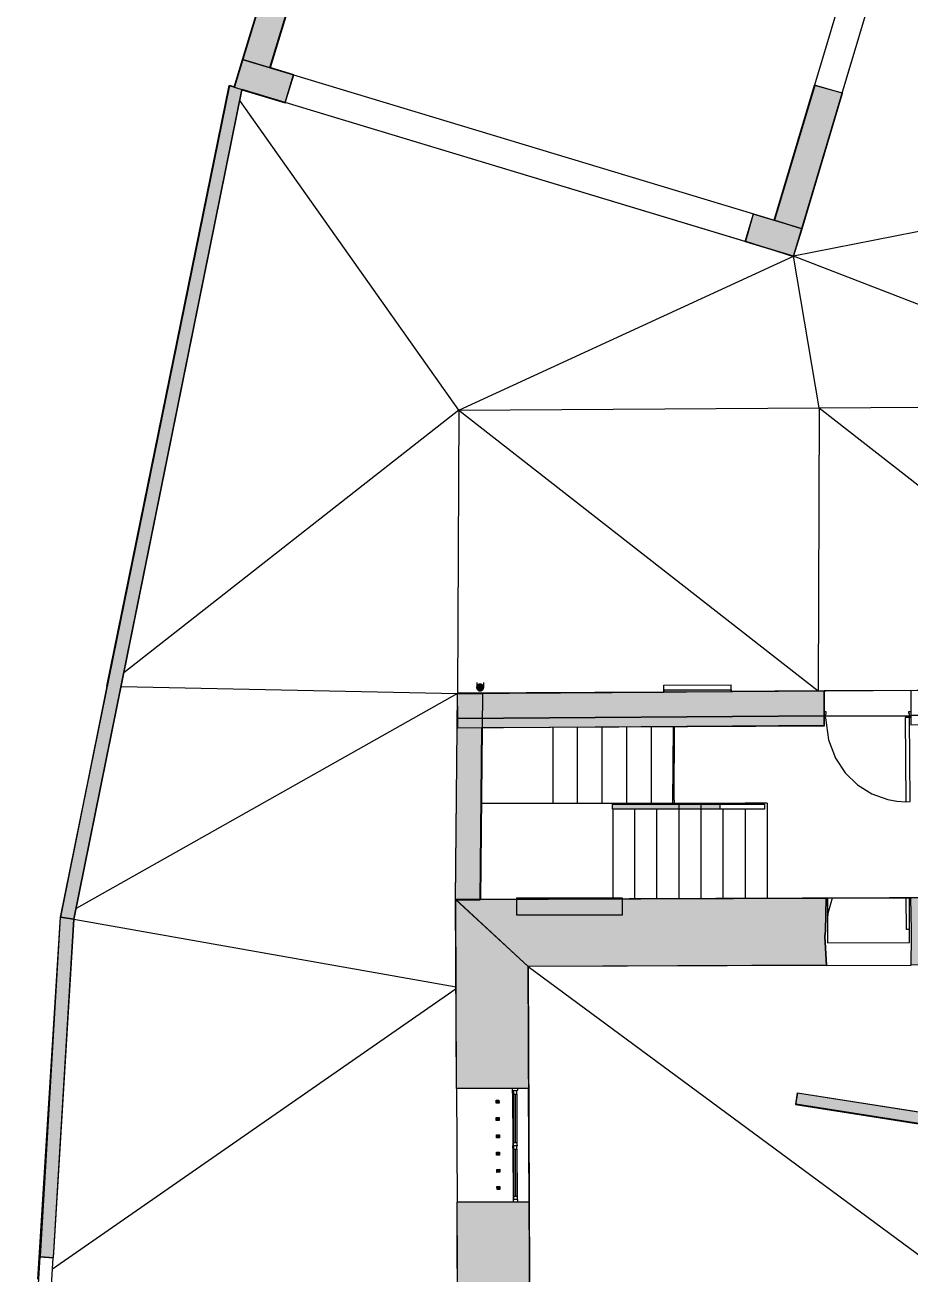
# Model space of a CAD drawing. Header units: metres. Extents: x 198 to 422, y -266 to 93.
# Drawn here: x 198.2 to 290.3, y -188 to -58.1 of the extents above; entities that cross this region are included whole.
import ezdxf

# ---------------------------------------------------------------- set-up
doc = ezdxf.new("R2010")
doc.units = ezdxf.units.M

# ---------------------------------------------------------------- blocks, each defined once
blk = doc.blocks.new('3bfCSta7v96Oe5y87Bpsg2d51ea452-9067-4e92-a467-0ce9e6356cac')
for points in [[(0.064, 5.846), (0.064, 5.897)], [(-26.912, 4.718), (-26.981, -3.245)], [(0, 0), (0, 0.004)]]:
    blk.add_lwpolyline(points)
blk = doc.blocks.new('1K8$FBnuLA2vz14gFGvNwX6b78e783-92cf-4000-9075-432dbcb94ccb')
for points in [[(-7.532, 6.973), (31.008, 7.112)], [(0, 0), (-7.532, 6.973)], [(30.95, 3.708), (31.008, 7.112)], [(31.147, 7.113), (31.008, 7.112)], [(31.147, 7.113), (31.164, 2.453)], [(39.704, 2.484), (39.687, 7.144)], [(39.835, 7.144), (39.687, 7.144)], [(30.892, 3.109), (30.95, 3.708)], [(31.042, 0.113), (30.892, 3.109)], [(31.164, 2.453), (39.704, 2.484)], [(31.042, 0.113), (0, 0)], [(31.042, 0.113), (39.852, 0.144)]]:
    blk.add_lwpolyline(points)
blk = doc.blocks.new('36bMtMMcPBphSFe_McEmtX9d4dda0f-37a5-421d-8c42-676a0797c952')
for points in [[(-0.208, 45.328), (7.324, 38.355)], [(-0.208, 45.328), (-0.208, 45.328)], [(-0.118, 25.653), (-0.208, 45.328)], [(7.324, 38.355), (7.382, 25.687)], [(-0.118, 25.653), (7.382, 25.687)], [(-0.118, 25.653), (-0.064, 13.833)], [(7.436, 13.867), (7.382, 25.687)], [(7.436, 13.867), (-0.064, 13.833)], [(0, 0), (-0.064, 13.833)], [(7.436, 13.867), (7.603, -22.446)], [(0, 0), (1.636, 0.008)], [(0, 0), (0.038, -8.32)], [(1.636, 0.008), (1.674, -8.312)], [(1.674, -8.312), (0.038, -8.32)], [(0.103, -22.481), (0.038, -8.32)], [(0.103, -22.481), (7.603, -22.446)], [(0.103, -22.481), (0.184, -40.061)], [(7.683, -40.026), (7.603, -22.446)], [(7.683, -40.026), (0.184, -40.061)], [(0.255, -55.629), (0.184, -40.061)], [(7.683, -40.026), (7.713, -46.519)], [(7.713, -46.519), (0.255, -55.629)]]:
    blk.add_lwpolyline(points)
blk = doc.blocks.new('2ldX5XMsDBZO4LeEoGcePS7758aef0-71b8-41f3-8053-1701b88290f6')
for points in [[(-52.447, 15.8598), (-38.895, 60.301)], [(-50.011, 15.1233), (-2.165, 0.6547)], [(0, 0), (0, 0)]]:
    blk.add_lwpolyline(points)
blk = doc.blocks.new('2u6Rn9qjHAvRcMFbBlaeb8d6e7cc9f-987a-4e93-a1e2-e146367db06b')
for points in [[(-13.379, -149.6591), (-8.204, -132.302)], [(-85.698, -197.2463), (-72.977, -134.7711)], [(-72.977, -134.7711), (-72.977, -134.7711)], [(-72.977, -134.7711), (-72.977, -134.7711)], [(-49.087, -168.5576), (-71.867, -136.3412)], [(-14.236, -152.5341), (-71.631, -135.1781)], [(25.959, -144.6196), (-14.236, -152.5341)], [(-49.087, -168.5576), (-14.236, -152.5341)], [(-14.236, -152.5341), (-14.235, -152.5295)], [(-11.564, -168.3081), (-14.236, -152.5341)], [(25.959, -168.0586), (-14.236, -152.5341)], [(-49.087, -168.5576), (-83.929, -195.8603)], [(-49.087, -168.5576), (-49.218, -197.9983)], [(-49.087, -168.5576), (-11.564, -168.3081)], [(-49.087, -168.5576), (-11.695, -197.7493)], [(-11.564, -168.3081), (-11.695, -197.7493)], [(-11.564, -168.3081), (25.959, -168.0586)], [(-11.564, -168.3081), (25.828, -197.4993)], [(-85.698, -197.2463), (-90.511, -221.2893)], [(-85.627, -197.1913), (-85.698, -197.2463)], [(-85.698, -197.2463), (-85.639, -197.2473)], [(-84.216, -197.2763), (-49.218, -197.9983)], [(-49.218, -197.9983), (-88.898, -220.3793)], [(-49.218, -197.9983), (-49.218, -197.9983)], [(-49.204, -197.9983), (-27.749, -197.8563)], [(-27.749, -197.8563), (-49.204, -197.9983)], [(-20.737, -197.8093), (8.845, -197.6123)], [(-11.695, -197.7493), (-20.737, -197.8093)], [(-11.695, -197.7493), (8.845, -197.6123)], [(-92.864, -258.9373), (-90.511, -221.2893)], [(-90.511, -221.2893), (-90.511, -221.2893)], [(-90.511, -221.2893), (-90.511, -221.2893)], [(-90.511, -221.2893), (-90.511, -221.2893)], [(-49.359, -228.5553), (-89.123, -221.5343)], [(-49.359, -228.7393), (-91.339, -257.8783)]]:
    blk.add_lwpolyline(points)
blk = doc.blocks.new('0yS73T42j5ZR7EImkDESR3f24d535b-6cc6-41a8-a9c7-49be4c35a428')
for points in [[(-1.663, -0.011), (0, 0)], [(0, 0), (0.006, -1)], [(-48.818, -0.324), (-10.693, -0.071)], [(-48.811, -1.324), (-48.818, -0.324)], [(-10.687, -1.071), (-48.811, -1.324)], [(-10.687, -1.071), (-10.693, -0.071)], [(-1.663, -0.011), (-1.657, -1.011)], [(0.006, -1), (-1.657, -1.011)]]:
    blk.add_lwpolyline(points)
blk = doc.blocks.new('02K7I2PIX7q8VYvkQnlx0N7f77625c-1d2c-4e66-8da7-279ccf04a2f4')
for points in [[(0.062, 0.025), (-0.029, -0.016)], [(-0.009, -0.007), (0, 0)], [(0, 0), (0.016, 0.004)], [(0.161, 0.039), (0.062, 0.025)], [(0.259, 0.025), (0.161, 0.039)], [(0.35, -0.016), (0.259, 0.025)], [(0.284, 0.014), (0.299, 0.01)], [(0.299, 0.01), (0.315, -0.001)], [(-0.158, -0.166), (-0.186, -0.261)], [(-0.186, -0.261), (-0.186, -0.361)], [(-0.186, -0.263), (-0.186, -0.262)], [(-0.186, -0.307), (-0.186, -0.263)], [(-0.186, -0.361), (-0.158, -0.456)], [(-0.186, -0.363), (-0.186, -0.362)], [(-0.183, -0.37), (-0.186, -0.363)], [(-0.104, -0.082), (-0.158, -0.166)], [(-0.158, -0.456), (-0.104, -0.54)], [(-0.148, -0.476), (-0.151, -0.467)], [(-0.135, -0.491), (-0.148, -0.476)], [(-0.131, -0.124), (-0.125, -0.109)], [(-0.125, -0.109), (-0.116, -0.101)], [(-0.029, -0.016), (-0.104, -0.082)], [(-0.104, -0.54), (-0.029, -0.605)], [(-0.056, -0.586), (-0.068, -0.571)], [(-0.046, -0.591), (-0.056, -0.586)], [(-0.029, -0.605), (0.062, -0.647)], [(0.062, -0.647), (0.161, -0.661)], [(0.101, -0.656), (0.09, -0.651)], [(0.115, -0.654), (0.101, -0.656)], [(0.161, -0.661), (0.259, -0.647)], [(0.259, -0.647), (0.35, -0.605)], [(0.288, -0.637), (0.279, -0.638)], [(0.299, -0.629), (0.288, -0.637)], [(0.425, -0.082), (0.35, -0.016)], [(0.35, -0.605), (0.425, -0.54)], [(0.401, -0.061), (0.415, -0.071)], [(0.415, -0.071), (0.42, -0.077)], [(0.479, -0.166), (0.425, -0.082)], [(0.425, -0.54), (0.479, -0.456)], [(0.441, -0.521), (0.435, -0.525)], [(0.459, -0.487), (0.441, -0.521)], [(0.445, -0.113), (0.471, -0.149)], [(0.471, -0.149), (0.474, -0.158)], [(0.507, -0.261), (0.479, -0.166)], [(0.479, -0.456), (0.507, -0.361)], [(0.488, -0.435), (0.482, -0.445)], [(0.497, -0.396), (0.488, -0.435)], [(0.49, -0.201), (0.504, -0.241)], [(0.504, -0.241), (0.504, -0.251)], [(0.507, -0.361), (0.507, -0.261)], [(0.507, -0.299), (0.509, -0.339)], [(0.509, -0.339), (0.507, -0.35)]]:
    blk.add_lwpolyline(points)
blk = doc.blocks.new('3SYlZvpxX2kvZD_Jk4svngbbadaf7d-5ea8-46d1-ba34-9a9288293ea4')
for points in [[(-3.544, -35.146), (-1.391, 0.182)], [(0, 0), (-2.147, -35.231)], [(-1.391, 0.182), (0, 0)], [(-3.544, -35.146), (-5.093, -60.563)], [(-3.696, -60.648), (-2.147, -35.231)], [(-3.544, -35.146), (-2.147, -35.231)], [(-5.093, -60.563), (-3.696, -60.648)]]:
    blk.add_lwpolyline(points)
blk = doc.blocks.new('0vPQ$sfxfDJxDq_wtpqpUL7968a2d7-8a38-4765-9e75-a17f1886d290')
for points in [[(-17.534, -86.5182), (0, 0)], [(0, 0), (1.346, -0.407)], [(1.346, -0.407), (-16.143, -86.7002)], [(-16.143, -86.7002), (-17.534, -86.5182)]]:
    blk.add_lwpolyline(points)
blk = doc.blocks.new('07Wj3kVO96HQ_KQfX4cyAt832d1f69-6557-428f-bcb1-7cfa2623ce1a')
for points in [[(-53.16, 16.0755), (-52.292, 18.947)], [(-52.292, 18.947), (-46.978, 17.3402)], [(-47.847, 14.4686), (-46.978, 17.3402)], [(-53.16, 16.0755), (-47.847, 14.4686)], [(0, 0), (-47.847, 14.4686)], [(0, 0), (0.868, 2.8716)], [(0.868, 2.8716), (5.916, 1.3451)], [(5.048, -1.5265), (5.916, 1.3451)], [(0, 0), (5.048, -1.5265)]]:
    blk.add_lwpolyline(points)
blk = doc.blocks.new('0kKrY$BWP9rRsiO30lr7MU7e0881ac-f36a-43cd-afbe-1bda77a22976')
for points in [[(-42.035, -137.848), (0, 0)], [(0, 0), (2.872, -0.8673)], [(2.872, -0.8673), (-39.164, -138.7163)], [(-39.164, -138.7163), (-42.035, -137.848)]]:
    blk.add_lwpolyline(points)
blk = doc.blocks.new('12uoOI4ab2RfdnZUsxVkGm8d4393f6-a300-4244-afce-6368a9b68a57')
for points in [[(-5.663, -18.9934), (0, 0)], [(0, 0), (2.872, -0.8673)], [(2.872, -0.8673), (-2.788, -19.8505)], [(-5.663, -18.9934), (-9.093, -30.5006)], [(-5.663, -18.9934), (-2.788, -19.8505)], [(-12.128, -40.6785), (-9.093, -30.5006)], [(-6.218, -31.3578), (-9.093, -30.5006)], [(-6.218, -31.3578), (-9.253, -41.5356)], [(-12.128, -40.6785), (-16.039, -53.79669)], [(-13.164, -54.65381), (-9.253, -41.5356)], [(-12.128, -40.6785), (-9.253, -41.5356)], [(-18.223, -61.12361), (-16.039, -53.79669)], [(-13.164, -54.65381), (-16.039, -53.79669)], [(-13.164, -54.65381), (-15.348, -61.98073)], [(-18.223, -61.12361), (-22.134, -74.2418)], [(-19.259, -75.0989), (-15.348, -61.98073)], [(-18.223, -61.12361), (-15.348, -61.98073)], [(-28.075, -94.1689), (-22.134, -74.2418)], [(-19.259, -75.0989), (-25.2, -95.026)], [(-19.259, -75.0989), (-22.134, -74.2418)], [(-28.075, -94.1689), (-31.986, -107.2871)], [(-28.075, -94.1689), (-25.2, -95.026)], [(-29.111, -108.1442), (-25.2, -95.026)], [(-33.524, -112.4454), (-31.986, -107.2871)], [(-29.111, -108.1442), (-31.986, -107.2871)], [(-29.111, -108.1442), (-30.649, -113.3025)], [(-33.524, -112.4454), (-36.986, -124.059)], [(-33.524, -112.4454), (-30.649, -113.3025)], [(-34.111, -124.9161), (-30.649, -113.3025)], [(-41.181, -138.1283), (-36.986, -124.059)], [(-34.111, -124.9161), (-36.986, -124.059)], [(-34.111, -124.9161), (-38.309, -138.9967)], [(-38.309, -138.9967), (-41.181, -138.1283)]]:
    blk.add_lwpolyline(points)
blk = doc.blocks.new('3Boa4J2FT3QOCc8GNCz1Cl4e4629e8-bebe-4ae5-b961-5a60677612f4')
for points in [[(0, 0), (0, -0.504)], [(-0.7, -0.001), (-0.7, -0.504)], [(-0.697, -0.468), (-0.7, -0.504)], [(-0.7, -0.504), (-0.699, -0.532)], [(-0.699, -0.532), (-0.697, -0.543)], [(-0.693, -0.434), (-0.695, -0.447)], [(-0.679, -0.394), (-0.693, -0.434)], [(-0.686, -0.589), (-0.678, -0.628)], [(-0.678, -0.628), (-0.672, -0.638)], [(-0.661, -0.342), (-0.664, -0.351)], [(-0.635, -0.306), (-0.661, -0.342)], [(-0.649, -0.68), (-0.631, -0.714)], [(-0.631, -0.714), (-0.624, -0.718)], [(-0.605, -0.264), (-0.609, -0.27)], [(-0.591, -0.254), (-0.605, -0.264)], [(-0.489, -0.183), (-0.505, -0.194)], [(-0.474, -0.179), (-0.489, -0.183)], [(-0.489, -0.822), (-0.478, -0.83)], [(-0.478, -0.83), (-0.469, -0.831)], [(-0.305, -0.847), (-0.291, -0.849)], [(-0.291, -0.849), (-0.279, -0.844)], [(-0.19, -0.193), (-0.206, -0.189)], [(-0.181, -0.2), (-0.19, -0.193)], [(-0.144, -0.784), (-0.134, -0.779)], [(-0.134, -0.779), (-0.121, -0.764)], [(-0.065, -0.302), (-0.073, -0.294)], [(-0.059, -0.317), (-0.065, -0.302)], [(-0.055, -0.684), (-0.042, -0.669)], [(-0.042, -0.669), (-0.039, -0.66)], [(-0.007, -0.563), (-0.004, -0.556)], [(-0.004, -0.456), (-0.004, -0.455)], [(0, -0.504), (-0.004, -0.456)], [(-0.004, -0.552), (0, -0.504)], [(-0.004, -0.556), (-0.004, -0.554)]]:
    blk.add_lwpolyline(points)
blk = doc.blocks.new('1mJO1bb2nEaOLHnIi3X3456573edd1-e1ba-4ed7-b4ce-6aaa1b7faddd')
for points in [[(-6.869, 0), (-4.6, 0)], [(-4.6, 0), (-4.6, -0.115)], [(-4.6, 0), (-2.3, 0)], [(-2.3, 0), (-2.3, -0.115)], [(-2.3, 0), (0, 0)], [(0, 0), (0, -9.923)], [(0, 0), (2.3, 0)], [(2.3, 0), (2.3, -9.915)], [(2.3, 0), (4.6, 0)], [(4.6, 0), (4.6, -0.115)], [(4.6, 0), (6.9, 0)], [(6.9, 0), (6.9, -0.115)], [(9.2, 0), (6.9, 0)], [(9.2, 0), (9.2, -9.89)], [(-4.6, -0.615), (-4.6, -9.939)], [(-2.3, -0.615), (-2.3, -9.931)], [(4.6, -0.615), (4.6, -9.906)], [(6.9, -0.615), (6.9, -9.898)]]:
    blk.add_lwpolyline(points)
blk = doc.blocks.new('2oD0BDJ_TFgA8nCbxkrR0F467e7a59-57bc-4ffa-80c9-ea394995decc')
for points in [[(-26.18, 0.826), (-26.18, 0.826)], [(-14.061, 0.906), (-14.06, 0.906)], [(-10.601, 0.917), (-1.571, 0.945)], [(0, 0), (-0.027, -4.89)], [(-26.223, -7.82), (-26.185, -0.174)], [(-26.223, -7.82), (-26.223, -8.138)], [(-1.721, -17.98), (-10.261, -18.037)]]:
    blk.add_lwpolyline(points)
blk = doc.blocks.new('23e1UjQU56aeIyrpI$sEvR106ae089-caaa-443d-8e3d-841feba05734')
blk.add_lwpolyline([(-47.051, 34.725), (0, 0)])
blk = doc.blocks.new('1Ebj_OicH1OgVxVaPlSN1h7f14754d-7403-40d6-8cf6-890e91b6ffff')
for points in [[(0, 0), (13.657, 0)], [(13.657, 0), (13.657, -0.115)], [(13.657, -0.615), (13.657, -9.948)], [(-0.086, -9.987), (2.852, -9.987)]]:
    blk.add_lwpolyline(points)
blk = doc.blocks.new('1UOW7FJFT4mRv2kmAYucj926888bc8-3d0e-4f8d-9bc1-fff80be45a23')
for points in [[(-38.142, 2.347), (-0.014, 2.6)], [(9.016, 2.66), (-0.014, 2.6)], [(0, 0), (-0.014, 2.6)], [(9.016, 2.66), (10.675, 2.671)], [(9.016, 2.66), (9.03, 0.06)], [(10.675, 2.671), (10.693, 0.071)], [(-38.125, -0.253), (-38.142, 2.347)], [(0, 0), (-38.125, -0.253)], [(0, 0), (9.03, 0.06)], [(10.693, 0.071), (9.03, 0.06)]]:
    blk.add_lwpolyline(points)
blk = doc.blocks.new('3mkomn__P6cAiIY9umtfAJac0d0788-e841-406a-8fb3-1c8a73ac68af')
for points in [[(-2.783, -21.399), (-2.6, 0.022)], [(-2.6, 0.022), (0, 0)], [(0, 0), (-0.183, -21.421)], [(-0.183, -21.421), (-2.783, -21.399)]]:
    blk.add_lwpolyline(points)
blk = doc.blocks.new('1FomgF21v3DRBbHPohhlz76803eeb6-52bf-43ad-8396-36a009d6e46c')
for points in [[(-10.96, 1.819), (0, 1.819)], [(-10.96, 0), (-10.96, 1.819)], [(-0.968, 1.819), (0, 1.819)], [(0, 1.819), (0, 0)], [(0, 1.718), (0, 1.819)], [(0, 0), (-10.96, 0)]]:
    blk.add_lwpolyline(points)
blk = doc.blocks.new('08M9GWDMT6Wh4CuQymgQsa9cb7ca6c-4797-4bf6-9c9b-9d0cb5e4db83')
for points in [[(-11.168, 0.5), (0, 0.5)], [(-11.168, 0), (-11.168, 0.5)], [(-4.281, 0.5), (-11.168, 0.5)], [(0, 0), (-11.168, 0)], [(-4.281, 0), (-11.168, 0)], [(-2.039, 0.5), (-4.263, 0.5)], [(-2.039, 0), (-4.263, 0)], [(0, 0.5), (-1.963, 0.5)], [(0, 0), (-1.963, 0)], [(0, 0.5), (0, 0)], [(0, 0.5), (4.649, 0.5)], [(4.649, 0), (0, 0)], [(4.649, 0.5), (4.649, 0)]]:
    blk.add_lwpolyline(points)
blk = doc.blocks.new('03k_CxfRTETASJLpiNUcooad21a661-6dcb-45bf-8245-6ce51190a735')
for points in [[(-0.186, -1.185), (0, 0)], [(0, 0), (42.791, -6.719)], [(42.605, -7.904), (-0.186, -1.185)], [(42.791, -6.719), (42.605, -7.904)]]:
    blk.add_lwpolyline(points)
blk = doc.blocks.new('3EBGq4OdDB$wbuFGJMU5oyf6250b10-5e07-4e75-a240-dc1269ce1026')
for points in [[(-0.003, 0.532), (7.009, 0.571)], [(0, 0), (-0.003, 0.532)], [(0, 0), (7.012, 0.039)], [(0.001, -0.206), (0, 0)], [(0.001, -0.184), (0, 0)], [(7.012, 0.039), (7.009, 0.571)], [(7.013, -0.137), (7.012, 0.039)], [(7.012, 0.039), (7.013, -0.166)], [(7.013, -0.166), (0.001, -0.206)]]:
    blk.add_lwpolyline(points)
blk = doc.blocks.new('1EkFtgQaHA1uSTdABvPO1Ief4d4c54-c6dd-4423-b89c-f43d5d5e8342')
for points in [[(-0.313, 0.306), (-0.004, 0.31)], [(-0.31, -0.003), (-0.313, 0.306)], [(0, 0), (-0.31, -0.003)], [(-0.004, 0.31), (0, 0)]]:
    blk.add_lwpolyline(points)
blk = doc.blocks.new('1iELeANcjAJ8QxJmpUFB3oed5674b2-e5c7-41bf-8bd7-f30fcfb0b282')
for points in [[(-0.312, 0.306), (-0.003, 0.309)], [(-0.309, -0.003), (-0.312, 0.306)], [(0, 0), (-0.309, -0.003)], [(-0.003, 0.309), (0, 0)]]:
    blk.add_lwpolyline(points)
blk = doc.blocks.new('3KinIb86j7tgx93j1ycPdP68e72077-c9d2-48d1-9593-0829a44b0bcb')
for points in [[(-0.313, 0.306), (-0.003, 0.309)], [(-0.309, -0.003), (-0.313, 0.306)], [(0, 0), (-0.309, -0.003)], [(-0.003, 0.309), (0, 0)]]:
    blk.add_lwpolyline(points)
blk = doc.blocks.new('3PFYwys2XFgABi9MKOE$gw8511d723-b93d-4a03-884d-6d63328a843d')
for points in [[(-0.313, 0.306), (-0.004, 0.309)], [(-0.31, -0.003), (-0.313, 0.306)], [(0, 0), (-0.31, -0.003)], [(-0.004, 0.309), (0, 0)]]:
    blk.add_lwpolyline(points)
blk = doc.blocks.new('1UDwi3AVn99QxuaArusN9ha4a71509-acd6-4169-a314-750b59a4575c')
for points in [[(-0.312, 0.306), (-0.003, 0.309)], [(-0.309, -0.003), (-0.312, 0.306)], [(0, 0), (-0.309, -0.003)], [(-0.003, 0.309), (0, 0)]]:
    blk.add_lwpolyline(points)
blk = doc.blocks.new('0AR00tnbz5geLt539S3rKse646c923-837c-4d06-bba5-797548208037')
for points in [[(-0.313, 0.306), (-0.004, 0.309)], [(-0.31, -0.004), (-0.313, 0.306)], [(0, 0), (-0.31, -0.004)], [(-0.004, 0.309), (0, 0)]]:
    blk.add_lwpolyline(points)
blk = doc.blocks.new('1fa4ABKZP1_w0nMWC0vdQBe2a983ef-07f4-4041-add9-3eadae0fb2ab')
for points in [[(-5.12, 0), (-5.12, 7.88)], [(-2.56, 0), (-2.56, 7.897)], [(0, 0), (0, 7.914)], [(2.56, 0), (2.56, 7.931)], [(5.12, 0), (5.12, 7.948)]]:
    blk.add_lwpolyline(points)
blk = doc.blocks.new('06PPRgxSD6a8ip2fYNjYZD6b6323c1-8ea7-4bad-acab-d0741df01853')
for points in [[(-8.733, 9.341), (-8.943, 9.34)], [(-8.802, 9.111), (-8.732, 9.111)], [(-8.799, 8.701), (-8.802, 9.111)], [(-8.732, 9.111), (-8.733, 9.341)], [(-0.123, 9.39), (0.087, 9.391)], [(-0.122, 9.16), (-0.123, 9.39)], [(-0.052, 9.16), (-0.122, 9.16)], [(-0.05, 8.75), (-0.052, 9.16)], [(-8.941, 8.91), (-8.941, 8.91)], [(-8.939, 8.7), (-8.799, 8.701)], [(-8.799, 8.701), (-8.504, 6.438)], [(-0.05, 8.75), (-0.5, 8.748)], [(-0.5, 8.748), (-0.45, -0.002)], [(0.09, 8.751), (-0.05, 8.75)], [(0, 0), (-0.05, 8.75)], [(0.089, 8.97), (0.089, 8.97)], [(-8.504, 6.438), (-7.77, 4.532)], [(-7.77, 4.532), (-6.765, 3.012)], [(-6.765, 3.012), (-5.479, 1.75)], [(-5.479, 1.75), (-3.969, 0.801)], [(-3.969, 0.801), (-2.305, 0.208)], [(-2.305, 0.208), (-1.383, 0.048)], [(-1.383, 0.048), (-0.45, -0.002)], [(-0.45, -0.002), (0, 0)]]:
    blk.add_lwpolyline(points)
blk = doc.blocks.new('2IsQkDmwHCbOUpDg_CwAsge9063291-01db-4c20-b72d-e47e558ba54e')
for points in [[(-7.707, 3.262), (-8.156, 1.68)], [(0, 0), (-0.012, 3.314)], [(-8.156, 1.68), (-8.204, 1.148)], [(0.34, 0.002), (0, 0)]]:
    blk.add_lwpolyline(points)
blk = doc.blocks.new('0yziAHSdzE_fGbHEFFQ9Z6f3dc2422-671a-48da-a437-7b8b900ac3e0')
for points in [[(-0.271, 5.839), (-0.274, 6.339)], [(-0.201, 5.839), (-0.271, 5.839)], [(-0.271, 5.839), (-0.247, 0.599)], [(0.227, 6.091), (-0.203, 6.089)], [(0.147, 6.09), (-0.203, 6.089)], [(-0.203, 6.089), (-0.201, 5.739)], [(-0.203, 6.089), (-0.201, 5.839)], [(-0.201, 5.739), (0.149, 5.74)], [(-0.201, 5.739), (-0.178, 0.699)], [(-0.026, 5.74), (-0.003, 0.7)], [(0.149, 5.74), (0.147, 6.09)], [(0.149, 5.74), (0.172, 0.701)], [(0.226, 6.341), (0.227, 6.091)], [(-0.247, 0.599), (-0.246, 0.349)], [(-0.177, 0.599), (-0.247, 0.599)], [(-0.245, 0.099), (-0.246, 0.349)], [(-0.175, 0.099), (-0.245, 0.099)], [(-0.245, 0.099), (-0.222, -4.981)], [(-0.178, 0.699), (0.172, 0.701)], [(-0.176, 0.349), (-0.178, 0.699)], [(-0.176, 0.349), (-0.177, 0.599)], [(0.174, 0.351), (-0.176, 0.349)], [(0.254, 0.351), (-0.176, 0.349)], [(0.174, 0.351), (-0.176, 0.349)], [(0.254, 0.351), (-0.176, 0.349)], [(-0.176, 0.349), (-0.175, -0.001)], [(-0.176, 0.349), (-0.175, 0.099)], [(-0.175, -0.001), (0.175, 0.001)], [(0, 0), (0.023, -4.88)], [(0.172, 0.701), (0.174, 0.351)], [(0.175, 0.001), (0.174, 0.351)], [(0.175, 0.001), (0.198, -4.879)], [(-0.175, -0.001), (-0.152, -4.881)], [(-0.222, -4.981), (-0.22, -5.481)], [(-0.152, -4.981), (-0.222, -4.981)], [(-0.152, -4.881), (0.198, -4.879)], [(-0.151, -5.231), (-0.152, -4.881)], [(-0.151, -5.231), (-0.152, -4.981)], [(0.198, -4.879), (0.199, -5.229)], [(0.199, -5.229), (-0.151, -5.231)], [(0.279, -5.229), (-0.151, -5.231)], [(0.28, -5.479), (0.279, -5.229)]]:
    blk.add_lwpolyline(points)
blk = doc.blocks.new('0AR00tnbz5geLt539S3rKs_cut')
blk.add_lwpolyline([(0, -340.496), (-0.003, -340.186), (0.306, -340.183), (0.31, -340.492), (0, -340.496)], close=True)
blk = doc.blocks.new('1UDwi3AVn99QxuaArusN9h_cut')
blk.add_lwpolyline([(0, -344.094), (-0.003, -343.785), (0.306, -343.782), (0.309, -344.091), (0, -344.094)], close=True)
blk = doc.blocks.new('3PFYwys2XFgABi9MKOE$gw_cut')
blk.add_lwpolyline([(0, -347.694), (-0.003, -347.385), (0.306, -347.382), (0.31, -347.691), (0, -347.694)], close=True)
blk = doc.blocks.new('3KinIb86j7tgx93j1ycPdP_cut')
blk.add_lwpolyline([(0, -351.294), (-0.004, -350.985), (0.306, -350.982), (0.309, -351.291), (0, -351.294)], close=True)
blk = doc.blocks.new('1iELeANcjAJ8QxJmpUFB3o_cut')
blk.add_lwpolyline([(0, -354.894), (-0.003, -354.585), (0.306, -354.582), (0.309, -354.891), (0, -354.894)], close=True)
blk = doc.blocks.new('1EkFtgQaHA1uSTdABvPO1I_cut')
blk.add_lwpolyline([(0, -358.494), (-0.003, -358.185), (0.306, -358.181), (0.31, -358.491), (0, -358.494)], close=True)
blk = doc.blocks.new('08M9GWDMT6Wh4CuQymgQsa_cut')
blk.add_lwpolyline([(0, -278.32), (0, -278.82), (-11.168, -278.82), (-11.168, -278.32), (0, -278.32)], close=True)
blk = doc.blocks.new('1FomgF21v3DRBbHPohhlz7_cut')
blk.add_lwpolyline([(0, -301.414), (0, -299.595), (10.96, -299.595), (10.96, -301.414), (0, -301.414)], close=True)
blk = doc.blocks.new('02K7I2PIX7q8VYvkQnlx0N_cut')
blk.add_lwpolyline([(0, -253.328), (-0.152, -253.363), (-0.274, -253.46), (-0.342, -253.6), (-0.342, -253.756), (-0.274, -253.896), (-0.152, -253.993), (0, -254.028), (0.151, -253.993), (0.273, -253.896), (0.341, -253.756), (0.341, -253.6), (0.273, -253.46), (0.151, -253.363), (0, -253.328)], close=True)
blk = doc.blocks.new('36bMtMMcPBphSFe_McEmtX_cut')
blk.add_lwpolyline([(0, -312.05), (0.058, -324.718), (-7.442, -324.752), (-7.532, -305.077), (-7.532, -305.077), (0, -312.05), (0.112, -336.538), (0.279, -372.851), (-7.221, -372.886), (-7.286, -358.725), (-5.65, -358.717), (-5.688, -350.397), (-7.324, -350.405), (-7.388, -336.572), (0.112, -336.538), (0.359, -390.431), (0.389, -396.924), (-7.069, -406.034), (-7.14, -390.466), (0.359, -390.431)], close=True)
blk = doc.blocks.new('1K8$FBnuLA2vz14gFGvNwX_cut')
blk.add_lwpolyline([(0, -298.104), (38.54, -297.965), (38.482, -301.369), (38.424, -301.968), (38.574, -304.964), (7.532, -305.077), (0, -298.104), (47.367, -297.933), (77.673, -297.823), (77.683, -300.571), (76.644, -304.827), (47.384, -304.933), (47.431, -301.936), (47.429, -301.337), (47.367, -297.933), (90.231, -297.778), (110.39, -297.705), (103.909, -304.728), (90.256, -304.778), (90.231, -297.778)], close=True)
blk = doc.blocks.new('715289c5-190f-4d51-bbcf-3787405de7ce_cut')
blk.add_lwpolyline([(0, -128.8), (-17.6, -215.3), (-19.7, -250.6), (-18.3, -250.7), (-16.2, -215.5), (1.29, -129.24), (5.8, -130.6), (6.7, -127.7), (4.22, -126.95), (46.3, 10.9), (43.4, 11.8), (1.4, -126.1), (0.51, -128.96), (0, -128.8)], close=True)
blk = doc.blocks.new('c41b1246-fb58-45f0-a4ca-2e9c070197dd_cut')
blk.add_lwpolyline([(0, -128.8), (-4.2, -142.8), (-1.3, -143.7), (2.9, -129.6), (0, -128.8)], close=True)
blk = doc.blocks.new('32b2f655-0baa-49ce-821f-db3bf13c2d29_cut')
blk.add_lwpolyline([(0, -155.6), (-0.8, -158.4), (4.2, -160), (5.1, -157.1), (0, -155.6)], close=True)
blk = doc.blocks.new('f3eb4c2c-be79-4fd5-9976-b24bae728694_cut')
blk.add_lwpolyline([(0, -298.2), (2.6, -298.2), (2.77, -280.29), (38.4, -280.1), (38.4, -279.1), (38.4, -276.5), (28.7, -276.55), (28.7, -276.4), (21.7, -276.4), (21.7, -276.59), (0.2, -276.7), (0, -298.2)], close=True)
blk = doc.blocks.new('e4399699-c2ec-4a3a-95f2-98d30af3d04c_cut')
blk.add_lwpolyline([(0, -340.8), (42.8, -347.5), (43, -346.3), (0.2, -339.6), (0, -340.8)], close=True)

msp = doc.modelspace()

# ---------------------------------------------------------------- hatches: boundary and pattern name
at = {"layer": 'IfcPipeSegment_cut'}
msp.add_hatch(color=256, dxfattribs=at).paths.add_polyline_path([(245.58, -126.66), (245.43, -126.7), (245.31, -126.8), (245.24, -126.94), (245.24, -127.09), (245.31, -127.23), (245.43, -127.33), (245.58, -127.36), (245.74, -127.33), (245.86, -127.23), (245.93, -127.09), (245.93, -126.94), (245.86, -126.8), (245.74, -126.7), (245.58, -126.66)])
at = {"layer": 'IfcRailing_cut'}
for points in [[(270.51, -139.16), (270.51, -139.66), (259.34, -139.66), (259.34, -139.16), (270.51, -139.16)], [(247.24, -170.25), (247.24, -169.94), (247.55, -169.94), (247.55, -170.24), (247.24, -170.25)], [(247.26, -172.05), (247.26, -171.74), (247.57, -171.74), (247.57, -172.04), (247.26, -172.05)], [(247.28, -173.85), (247.28, -173.54), (247.59, -173.53), (247.59, -173.84), (247.28, -173.85)], [(247.3, -175.65), (247.3, -175.34), (247.61, -175.34), (247.61, -175.64), (247.3, -175.65)], [(247.32, -177.45), (247.32, -177.14), (247.63, -177.13), (247.63, -177.44), (247.32, -177.45)], [(247.34, -179.25), (247.34, -178.94), (247.65, -178.93), (247.65, -179.24), (247.34, -179.25)]]:
    msp.add_hatch(color=256, dxfattribs=at).paths.add_polyline_path(points)
at = {"layer": 'IfcStairFlight_cut'}
msp.add_hatch(color=256, dxfattribs=at).paths.add_polyline_path([(249.39, -150.71), (249.39, -148.89), (260.35, -148.89), (260.35, -150.71), (249.39, -150.71)])
at = {"layer": 'IfcWall_cut'}
for points in [[(219.5, -64.4), (201.9, -150.9), (199.8, -186.2), (201.2, -186.3), (203.3, -151.1), (220.79, -64.84), (225.3, -66.2), (226.2, -63.3), (223.72, -62.55), (265.8, 75.3), (262.9, 76.2), (220.9, -61.7), (220.01, -64.56), (219.5, -64.4)], [(280.4, -64.4), (276.2, -78.4), (279.1, -79.3), (283.3, -65.2), (280.4, -64.4)], [(274, -77.8), (273.2, -80.6), (278.2, -82.2), (279.1, -79.3), (274, -77.8)], [(243, -149.1), (245.6, -149.1), (245.77, -131.19), (281.4, -131), (281.4, -130), (281.4, -127.4), (271.7, -127.45), (271.7, -127.3), (264.7, -127.3), (264.7, -127.49), (243.2, -127.6), (243, -149.1)], [(243.04, -149.05), (281.58, -148.91), (281.52, -152.32), (281.46, -152.92), (281.61, -155.91), (250.57, -156.03), (243.04, -149.05), (290.4, -148.88), (320.71, -148.77), (320.72, -151.52), (319.68, -155.78), (290.42, -155.88), (290.47, -152.88), (290.47, -152.28), (290.4, -148.88), (333.27, -148.73), (353.43, -148.65), (346.95, -155.68), (333.29, -155.73), (333.27, -148.73)], [(250.57, -156.03), (250.63, -168.69), (243.13, -168.73), (243.04, -149.05), (243.04, -149.05), (250.57, -156.03), (250.68, -180.51), (250.85, -216.83), (243.35, -216.86), (243.28, -202.7), (244.92, -202.69), (244.88, -194.37), (243.25, -194.38), (243.18, -180.55), (250.68, -180.51), (250.93, -234.41), (250.96, -240.9), (243.5, -250.01), (243.43, -234.44), (250.93, -234.41)], [(278.4, -170.4), (321.2, -177.1), (321.4, -175.9), (278.6, -169.2), (278.4, -170.4)]]:
    msp.add_hatch(color=256, dxfattribs=at).paths.add_polyline_path(points)

# ---------------------------------------------------------------- block references
at = {"layer": 'IfcCovering'}
for name, p in [('2ldX5XMsDBZO4LeEoGcePS7758aef0-71b8-41f3-8053-1701b88290f6', (276.19, -78.42)), ('3bfCSta7v96Oe5y87Bpsg2d51ea452-9067-4e92-a467-0ce9e6356cac', (292.57, -135.8)), ('2oD0BDJ_TFgA8nCbxkrR0F467e7a59-57bc-4ffa-80c9-ea394995decc', (291.98, -130.91)), ('23e1UjQU56aeIyrpI$sEvR106ae089-caaa-443d-8e3d-841feba05734', (297.62, -190.75))]:
    msp.add_blockref(name, p, dxfattribs=at)
at = {"layer": 'IfcDoor'}
for name, p in [('06PPRgxSD6a8ip2fYNjYZD6b6323c1-8ea7-4bad-acab-d0741df01853', (290.32, -138.89)), ('2IsQkDmwHCbOUpDg_CwAsge9063291-01db-4c20-b72d-e47e558ba54e', (289.93, -152.2))]:
    msp.add_blockref(name, p, dxfattribs=at)
at = {"layer": 'IfcGeographicElement'}
msp.add_blockref('2u6Rn9qjHAvRcMFbBlaeb8d6e7cc9f-987a-4e93-a1e2-e146367db06b', (292.44, 70.37), dxfattribs=at)
at = {"layer": 'IfcPipeSegment'}
for name, p in [('3Boa4J2FT3QOCc8GNCz1Cl4e4629e8-bebe-4ae5-b961-5a60677612f4', (245.93, -126.51)), ('02K7I2PIX7q8VYvkQnlx0N7f77625c-1d2c-4e66-8da7-279ccf04a2f4', (245.42, -126.7))]:
    msp.add_blockref(name, p, dxfattribs=at)
at = {"layer": 'IfcPipeSegment_cut', "color": 0}
msp.add_blockref('02K7I2PIX7q8VYvkQnlx0N_cut', (245.58, 126.66), dxfattribs=at)
at = {"layer": 'IfcRailing'}
for name, p in [('08M9GWDMT6Wh4CuQymgQsa9cb7ca6c-4797-4bf6-9c9b-9d0cb5e4db83', (270.51, -139.66)), ('0AR00tnbz5geLt539S3rKse646c923-837c-4d06-bba5-797548208037', (247.55, -170.24)), ('1UDwi3AVn99QxuaArusN9ha4a71509-acd6-4169-a314-750b59a4575c', (247.57, -172.04)), ('3PFYwys2XFgABi9MKOE$gw8511d723-b93d-4a03-884d-6d63328a843d', (247.59, -173.84)), ('3KinIb86j7tgx93j1ycPdP68e72077-c9d2-48d1-9593-0829a44b0bcb', (247.61, -175.64)), ('1iELeANcjAJ8QxJmpUFB3oed5674b2-e5c7-41bf-8bd7-f30fcfb0b282', (247.63, -177.44)), ('1EkFtgQaHA1uSTdABvPO1Ief4d4c54-c6dd-4423-b89c-f43d5d5e8342', (247.65, -179.24))]:
    msp.add_blockref(name, p, dxfattribs=at)
at = {"layer": 'IfcRailing_cut', "color": 0}
for name, p in [('08M9GWDMT6Wh4CuQymgQsa_cut', (270.51, 139.16)), ('0AR00tnbz5geLt539S3rKs_cut', (247.24, 170.25)), ('1UDwi3AVn99QxuaArusN9h_cut', (247.26, 172.05)), ('3PFYwys2XFgABi9MKOE$gw_cut', (247.28, 173.85)), ('3KinIb86j7tgx93j1ycPdP_cut', (247.3, 175.65)), ('1iELeANcjAJ8QxJmpUFB3o_cut', (247.32, 177.45)), ('1EkFtgQaHA1uSTdABvPO1I_cut', (247.34, 179.25))]:
    msp.add_blockref(name, p, dxfattribs=at)
at = {"layer": 'IfcSlab'}
msp.add_blockref('1Ebj_OicH1OgVxVaPlSN1h7f14754d-7403-40d6-8cf6-890e91b6ffff', (245.72, -139.04), dxfattribs=at)
at = {"layer": 'IfcStairFlight'}
for name, p in [('1fa4ABKZP1_w0nMWC0vdQBe2a983ef-07f4-4041-add9-3eadae0fb2ab', (258.29, -139.04)), ('1mJO1bb2nEaOLHnIi3X3456573edd1-e1ba-4ed7-b4ce-6aaa1b7faddd', (266.25, -139.04)), ('1FomgF21v3DRBbHPohhlz76803eeb6-52bf-43ad-8396-36a009d6e46c', (260.35, -150.71))]:
    msp.add_blockref(name, p, dxfattribs=at)
at = {"layer": 'IfcStairFlight_cut', "color": 0}
msp.add_blockref('1FomgF21v3DRBbHPohhlz7_cut', (249.39, 150.71), dxfattribs=at)
at = {"layer": 'IfcWall'}
for name, p in [('0kKrY$BWP9rRsiO30lr7MU7e0881ac-f36a-43cd-afbe-1bda77a22976', (262.9, 76.15)), ('12uoOI4ab2RfdnZUsxVkGm8d4393f6-a300-4244-afce-6368a9b68a57', (317.37, 59.7)), ('07Wj3kVO96HQ_KQfX4cyAt832d1f69-6557-428f-bcb1-7cfa2623ce1a', (273.15, -80.64)), ('0vPQ$sfxfDJxDq_wtpqpUL7968a2d7-8a38-4765-9e75-a17f1886d290', (219.46, -64.4)), ('1UOW7FJFT4mRv2kmAYucj926888bc8-3d0e-4f8d-9bc1-fff80be45a23', (281.38, -129.98)), ('3EBGq4OdDB$wbuFGJMU5oyf6250b10-5e07-4e75-a240-dc1269ce1026', (264.69, -127.31)), ('3mkomn__P6cAiIY9umtfAJac0d0788-e841-406a-8fb3-1c8a73ac68af', (245.82, -127.65)), ('0yS73T42j5ZR7EImkDESR3f24d535b-6cc6-41a8-a9c7-49be4c35a428', (292.07, -129.91)), ('1K8$FBnuLA2vz14gFGvNwX6b78e783-92cf-4000-9075-432dbcb94ccb', (250.57, -156.03)), ('36bMtMMcPBphSFe_McEmtX9d4dda0f-37a5-421d-8c42-676a0797c952', (243.25, -194.38)), ('3SYlZvpxX2kvZD_Jk4svngbbadaf7d-5ea8-46d1-ba34-9a9288293ea4', (203.32, -151.1)), ('03k_CxfRTETASJLpiNUcooad21a661-6dcb-45bf-8245-6ce51190a735', (278.61, -169.18))]:
    msp.add_blockref(name, p, dxfattribs=at)
at = {"layer": 'IfcWall_cut', "color": 0}
for name, p in [('715289c5-190f-4d51-bbcf-3787405de7ce_cut', (219.5, 64.4)), ('c41b1246-fb58-45f0-a4ca-2e9c070197dd_cut', (280.4, 64.4)), ('32b2f655-0baa-49ce-821f-db3bf13c2d29_cut', (274, 77.8)), ('f3eb4c2c-be79-4fd5-9976-b24bae728694_cut', (243, 149.1)), ('1K8$FBnuLA2vz14gFGvNwX_cut', (243.04, 149.05)), ('36bMtMMcPBphSFe_McEmtX_cut', (250.57, 156.03)), ('e4399699-c2ec-4a3a-95f2-98d30af3d04c_cut', (278.4, 170.4))]:
    msp.add_blockref(name, p, dxfattribs=at)
at = {"layer": 'IfcWindow'}
msp.add_blockref('0yziAHSdzE_fGbHEFFQ9Z6f3dc2422-671a-48da-a437-7b8b900ac3e0', (249.24, -175.04), dxfattribs=at)

doc.saveas('drawing.dxf')
